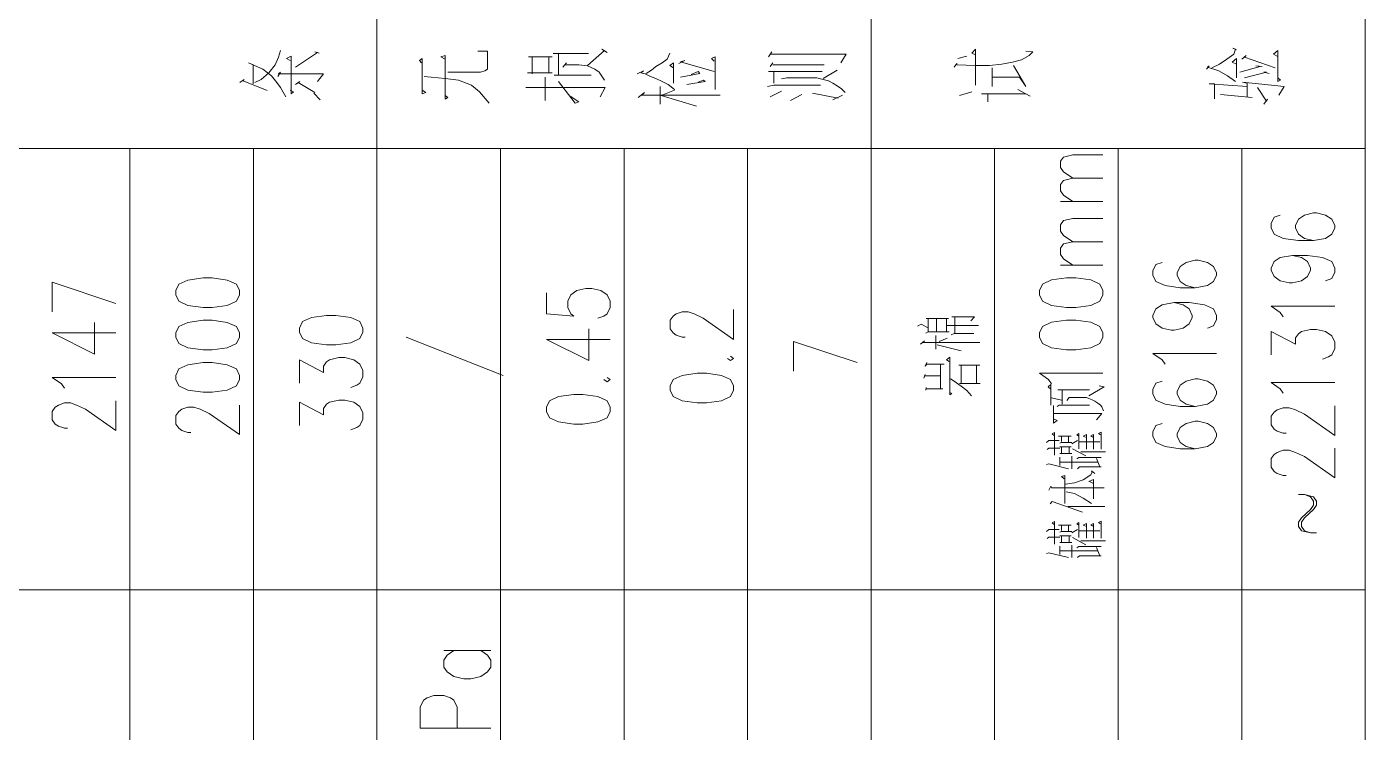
# Model space of a CAD drawing. Header units: millimetres. Extents: x 0 to 829, y 0 to 586.
# Drawn here: x 109.6 to 184.4, y 469.2 to 508.6 of the extents above; entities that cross this region are included whole.
import ezdxf

# ---------------------------------------------------------------- set-up
doc = ezdxf.new("R2010")
doc.units = ezdxf.units.MM

msp = doc.modelspace()

# ---------------------------------------------------------------- linework, layer by layer
at = {"color": 0, "lineweight": 0}
for points in [[(129.155472, 575.772139), (129.155472, 427.887694)], [(156.760333, 575.772139), (156.760333, 501.829917)], [(184.365194, 575.772139), (184.365194, 427.887694)], [(122.336278, 505.512917), (122.682, 505.685778), (123.122972, 506.06325), (123.468694, 506.511278), (123.66625, 506.927556), (123.765028, 507.305028)], [(124.308306, 505.096639), (124.505861, 504.994333), (124.357694, 504.892028), (124.357694, 506.994583), (124.11075, 506.857), (124.308306, 506.754694)], [(124.604639, 506.373694), (125.835833, 507.202722), (125.687667, 507.238), (125.934611, 507.167444)], [(132.969, 504.786194), (133.117167, 504.683889), (132.969, 504.581583), (132.969, 507.029861), (132.722056, 506.962833), (132.969, 506.82525)], [(133.117167, 506.098528), (134.941028, 506.098528), (135.187972, 506.169083), (135.336139, 506.271389), (135.336139, 507.273278), (134.792861, 507.273278)], [(137.576278, 506.06325), (138.955639, 506.06325), (138.758083, 506.06325), (138.758083, 506.962833), (138.955639, 506.962833), (137.625667, 506.962833), (137.823222, 506.962833), (137.823222, 505.996222)], [(141.125222, 505.925667), (139.054417, 505.925667), (139.301361, 505.925667), (139.301361, 507.135694), (139.005028, 507.135694), (140.977056, 507.135694)], [(140.927667, 506.479528), (141.866056, 507.305028), (141.717889, 507.375583), (142.014222, 507.202722)], [(144.197917, 506.0315), (144.490722, 506.200833), (144.737667, 506.408972), (145.083389, 506.617111), (145.379722, 506.82525), (145.527889, 507.167444)], [(148.043194, 505.131917), (148.043194, 506.962833), (147.845639, 506.857), (147.993806, 506.719417)], [(151.027694, 506.962833), (151.22525, 507.238)], [(151.126472, 507.100417), (155.363333, 507.100417), (155.067, 506.617111)], [(161.409944, 506.373694), (161.558111, 506.581833), (161.558111, 506.511278), (162.595278, 506.479528), (163.381972, 506.479528), (164.073417, 506.546556), (164.662556, 506.652389), (165.156444, 506.789972), (165.600944, 507.029861), (165.7985, 507.238), (165.403389, 507.273278)], [(161.6075, 506.857), (162.101389, 506.994583)], [(162.595278, 505.375333), (162.595278, 507.375583), (162.397722, 507.167444), (162.595278, 507.065139)], [(175.792694, 506.341944), (176.233667, 506.546556), (176.628778, 506.82525), (177.023889, 507.100417), (177.122667, 507.375583), (176.9745, 507.446139), (177.172056, 507.340306)], [(177.468389, 506.82525), (177.715333, 507.029861), (177.616556, 506.927556), (179.341639, 506.341944)], [(179.489806, 505.788083), (179.637972, 505.6505), (179.489806, 505.579944), (179.489806, 507.305028), (179.242861, 507.100417), (179.440417, 506.994583)], [(122.2375, 505.442361), (122.2375, 506.511278), (121.990556, 506.617111), (122.780778, 506.271389), (123.271139, 505.890389), (123.567472, 505.512917), (123.765028, 505.23775), (124.061361, 504.719167)], [(131.688417, 505.096639), (131.885972, 504.959056), (131.688417, 504.892028), (131.688417, 506.857), (131.54025, 506.754694), (131.639028, 506.617111)], [(139.548306, 506.373694), (139.745861, 506.617111), (139.647083, 506.511278), (140.437306, 506.511278), (140.927667, 506.44425), (141.322778, 506.271389), (141.569722, 506.098528), (141.866056, 505.6505)], [(145.725444, 505.477639), (145.725444, 506.617111), (145.527889, 506.479528), (145.725444, 506.341944)], [(146.021778, 506.581833), (146.363972, 506.754694), (146.120556, 506.684139), (147.993806, 506.133806)], [(151.126472, 506.408972), (151.274639, 506.617111)], [(151.274639, 506.511278), (154.132139, 506.511278)], [(154.08275, 505.752806), (154.872972, 506.200833)], [(163.530139, 505.304778), (163.530139, 506.341944), (163.530139, 505.823361), (165.057667, 505.823361), (165.403389, 505.304778), (164.711944, 506.479528)], [(175.496361, 506.271389), (175.644528, 506.44425), (175.54575, 506.373694), (176.184278, 506.169083), (176.678167, 505.890389), (177.122667, 505.579944)], [(177.172056, 505.788083), (177.172056, 506.857), (176.925111, 506.652389), (177.172056, 506.546556)], [(177.369611, 506.098528), (178.502028, 506.408972), (178.255083, 506.44425), (178.600806, 506.408972)], [(121.496667, 505.512917), (121.743611, 505.685778), (121.694222, 505.615222), (123.027722, 505.064889)], [(123.616861, 505.858639), (123.765028, 506.098528), (123.66625, 505.996222), (126.181556, 505.996222), (125.835833, 505.579944)], [(124.604639, 505.407083), (124.851583, 505.579944), (124.752806, 505.512917), (125.687667, 504.959056)], [(131.787194, 505.858639), (132.969, 505.752806), (133.709833, 505.6505), (134.447139, 505.375333), (134.891639, 504.994333), (135.434917, 504.373444)], [(138.564056, 504.511028), (138.564056, 505.823361), (138.564056, 505.23775), (137.4775, 505.23775), (141.915444, 505.23775), (141.619111, 504.719167)], [(139.943417, 504.754444), (140.437306, 504.444), (140.23975, 504.373444), (139.301361, 505.579944)], [(143.704028, 505.996222), (144.04975, 506.169083), (143.901583, 506.06325), (144.148528, 505.996222), (144.441333, 505.858639), (144.737667, 505.752806), (145.083389, 505.579944), (145.429111, 505.407083), (145.774833, 505.131917)], [(146.120556, 505.823361), (147.203583, 506.0315), (147.104806, 506.133806), (146.709694, 505.960944)], [(146.46275, 505.407083), (147.499917, 505.579944), (147.401139, 505.6505), (147.104806, 505.548194)], [(151.027694, 506.133806), (154.033361, 506.133806)], [(151.3205, 505.477639), (151.3205, 506.133806)], [(151.765, 505.721056), (152.061333, 505.788083), (153.737028, 505.788083), (154.08275, 505.685778), (154.379083, 505.615222), (154.626028, 505.477639), (154.872972, 505.340056), (155.116389, 505.167194), (155.313944, 504.959056)], [(175.940861, 504.613333), (175.940861, 505.442361), (175.644528, 505.442361), (177.764722, 505.304778), (177.764722, 504.719167), (177.764722, 505.477639), (177.517778, 505.548194), (179.835528, 505.304778), (179.539194, 504.821472)], [(177.616556, 505.788083), (178.84775, 506.098528), (178.699583, 506.098528), (178.995917, 506.0315)], [(125.638278, 504.927306), (125.984, 504.546306)], [(143.753417, 504.683889), (144.099139, 504.959056), (143.950972, 504.821472), (148.336, 504.821472)], [(144.984611, 504.302889), (144.984611, 505.304778)], [(147.006028, 504.200583), (145.034, 504.786194), (145.774833, 505.096639)], [(150.978306, 505.304778), (151.3205, 505.375333), (153.934583, 505.375333)], [(151.126472, 504.719167), (151.765, 505.029611)], [(152.258889, 504.511028), (152.900944, 504.85675)], [(154.922361, 504.648611), (153.490083, 504.927306)], [(154.626028, 504.546306), (155.165778, 504.821472)], [(161.706278, 504.786194), (162.397722, 504.994333)], [(163.283194, 504.444), (163.283194, 504.892028), (162.937472, 504.892028), (165.403389, 504.892028), (165.650333, 504.754444), (164.958889, 505.131917)], [(176.283056, 504.85675), (178.057528, 504.683889)], [(178.699583, 504.302889), (178.897139, 504.581583), (178.84775, 504.47575), (178.353861, 505.23775)], [(32.536694, 501.829917), (184.365194, 501.829917)], [(115.351278, 501.829917), (115.351278, 427.887694)], [(122.255139, 501.829917), (122.255139, 427.887694)], [(136.055806, 501.829917), (136.055806, 427.887694)], [(142.959667, 501.829917), (142.959667, 427.887694)], [(149.86, 501.829917), (149.86, 427.887694)], [(156.760333, 501.829917), (156.760333, 427.887694)], [(163.660667, 501.829917), (163.660667, 427.887694)], [(170.564528, 501.829917), (170.564528, 427.887694)], [(177.464861, 501.829917), (177.464861, 427.887694)], [(168.024528, 500.175389), (167.516528, 500.528167), (167.347194, 500.764528), (167.347194, 501.120833), (167.516528, 501.357194), (168.024528, 501.477139), (169.714333, 501.477139)], [(168.024528, 498.873639), (167.516528, 499.226417), (167.347194, 499.462778), (167.347194, 499.819083), (167.516528, 500.055444), (168.024528, 500.175389), (169.714333, 500.175389)], [(169.714333, 498.873639), (167.347194, 498.873639)], [(179.616806, 498.118694), (179.281667, 497.99875), (179.112333, 497.642444), (179.112333, 497.406083), (179.281667, 497.053306), (179.786139, 496.816944), (180.632806, 496.697), (181.475944, 496.697), (182.153278, 496.816944), (182.491944, 497.053306), (182.661278, 497.406083), (182.661278, 497.526028), (182.491944, 497.878806), (182.153278, 498.118694), (181.645278, 498.235111), (181.475944, 498.235111), (180.971472, 498.118694), (180.632806, 497.878806), (180.463472, 497.526028), (180.463472, 497.406083), (180.632806, 497.053306), (180.971472, 496.816944), (181.475944, 496.697)], [(168.024528, 496.626444), (167.516528, 496.979222), (167.347194, 497.215583), (167.347194, 497.571889), (167.516528, 497.80825), (168.024528, 497.924667), (169.714333, 497.924667)], [(168.024528, 495.324694), (167.516528, 495.677472), (167.347194, 495.913833), (167.347194, 496.270139), (167.516528, 496.5065), (168.024528, 496.626444), (169.714333, 496.626444)], [(180.294139, 495.867972), (180.802139, 495.751556), (181.140806, 495.515194), (181.306611, 495.158889), (181.306611, 495.042472), (181.140806, 494.686167), (180.802139, 494.449806), (180.294139, 494.329861), (180.124806, 494.329861), (179.616806, 494.449806), (179.281667, 494.686167), (179.112333, 495.042472), (179.112333, 495.158889), (179.281667, 495.515194), (179.616806, 495.751556), (180.294139, 495.867972), (181.140806, 495.867972), (181.983944, 495.751556), (182.491944, 495.515194), (182.661278, 495.158889), (182.661278, 494.922528), (182.491944, 494.566222), (182.153278, 494.449806)], [(169.714333, 495.324694), (167.347194, 495.324694)], [(173.012806, 495.476389), (172.674139, 495.356444), (172.504806, 495.000139), (172.504806, 494.763778), (172.674139, 494.411), (173.182139, 494.174639), (174.025278, 494.054694), (174.871944, 494.054694), (175.549278, 494.174639), (175.884417, 494.411), (176.05375, 494.763778), (176.05375, 494.883722), (175.884417, 495.2365), (175.549278, 495.476389), (175.041278, 495.592806), (174.871944, 495.592806), (174.363944, 495.476389), (174.025278, 495.2365), (173.855944, 494.883722), (173.855944, 494.763778), (174.025278, 494.411), (174.363944, 494.174639), (174.871944, 494.054694)], [(111.022694, 492.714139), (111.022694, 494.372194), (114.571639, 493.186861)], [(138.631083, 493.779528), (138.631083, 492.594194), (140.151556, 492.477778), (139.982222, 492.594194), (139.812889, 492.9505), (139.812889, 493.306806), (139.982222, 493.659583), (140.320889, 493.895944), (140.825361, 494.015889), (141.164028, 494.015889), (141.672028, 493.895944), (142.010694, 493.659583), (142.180028, 493.306806), (142.180028, 492.9505), (142.010694, 492.594194), (141.841361, 492.477778), (141.502694, 492.357833)], [(146.374556, 491.295972), (146.205222, 491.295972), (145.870083, 491.412389), (145.70075, 491.532333), (145.531417, 491.768694), (145.531417, 492.241417), (145.70075, 492.477778), (145.870083, 492.594194), (146.205222, 492.714139), (146.543889, 492.714139), (146.882556, 492.594194), (147.390556, 492.357833), (149.080361, 491.176028), (149.080361, 492.834083)], [(173.690139, 493.225667), (174.194611, 493.10925), (174.533278, 492.872889), (174.702611, 492.516583), (174.702611, 492.400167), (174.533278, 492.043861), (174.194611, 491.8075), (173.690139, 491.687556), (173.520806, 491.687556), (173.012806, 491.8075), (172.674139, 492.043861), (172.504806, 492.400167), (172.504806, 492.516583), (172.674139, 492.872889), (173.012806, 493.10925), (173.690139, 493.225667), (174.533278, 493.225667), (175.379944, 493.10925), (175.884417, 492.872889), (176.05375, 492.516583), (176.05375, 492.280222), (175.884417, 491.923917), (175.549278, 491.8075)], [(179.786139, 492.438972), (179.616806, 492.675333), (179.112333, 493.028111), (182.661278, 493.028111)], [(111.022694, 491.532333), (113.389833, 490.347), (113.389833, 492.121472)], [(159.349722, 491.920389), (159.564917, 492.019167), (159.917694, 491.846306)], [(159.811861, 491.52175), (159.952972, 491.595833), (161.127722, 491.595833), (160.983083, 491.595833), (160.983083, 492.340194), (161.088917, 492.340194), (159.847139, 492.340194), (159.952972, 492.340194), (159.952972, 491.595833), (160.415111, 491.595833), (160.415111, 492.340194)], [(161.233556, 491.422972), (161.409944, 491.497056), (162.510611, 491.497056), (161.445222, 491.497056), (161.445222, 492.4425), (161.268833, 492.4425), (162.545889, 492.4425), (162.334222, 492.216722)], [(111.022694, 491.532333), (114.571639, 491.532333)], [(130.799417, 491.295972), (136.2075, 489.165194)], [(138.631083, 491.176028), (140.994694, 489.994222), (140.994694, 491.768694)], [(159.529639, 490.900861), (159.741306, 491.098417), (159.67075, 490.999639), (162.828111, 490.999639), (160.379833, 490.999639), (160.379833, 490.625694), (160.379833, 491.398278)], [(160.55975, 491.049028), (161.018361, 491.246583)], [(160.983083, 491.945083), (162.757556, 491.945083)], [(179.112333, 490.308194), (179.112333, 491.609944), (180.463472, 490.900861), (180.463472, 491.253639), (180.632806, 491.49), (180.802139, 491.609944), (181.306611, 491.729889), (181.645278, 491.729889), (182.153278, 491.609944), (182.491944, 491.373583), (182.661278, 491.017278), (182.661278, 490.6645), (182.491944, 490.308194), (182.322611, 490.191778), (181.983944, 490.071833)], [(138.631083, 491.176028), (142.180028, 491.176028)], [(152.43175, 489.401556), (152.43175, 491.059611), (155.980694, 489.874278)], [(161.801528, 490.526917), (160.450389, 490.876167)], [(124.826889, 488.731278), (124.826889, 490.033028), (126.178028, 489.323944), (126.178028, 489.676722), (126.347361, 489.913083), (126.516694, 490.033028), (127.024694, 490.152972), (127.363361, 490.152972), (127.867833, 490.033028), (128.2065, 489.796667), (128.375833, 489.440361), (128.375833, 489.087583), (128.2065, 488.731278), (128.037167, 488.614861), (127.6985, 488.494917)], [(148.741694, 490.110639), (148.911028, 489.994222), (149.080361, 490.110639), (148.911028, 490.230583)], [(159.811861, 488.343222), (159.847139, 488.491389), (159.847139, 488.417306), (160.771417, 488.417306), (160.630306, 488.417306), (160.630306, 489.782556), (160.841972, 489.782556), (159.882417, 489.782556), (159.776583, 489.683778), (159.882417, 489.881333)], [(161.163, 488.216222), (161.268833, 488.142139), (161.163, 488.068056), (161.163, 490.181194), (160.983083, 490.0295), (161.127722, 489.930722)], [(161.692167, 488.713639), (162.863389, 488.713639), (162.651722, 488.713639), (162.651722, 489.733167), (162.828111, 489.733167), (161.656889, 489.733167), (161.801528, 489.733167), (161.801528, 488.688944)], [(173.182139, 489.796667), (173.012806, 490.033028), (172.504806, 490.385806), (176.05375, 490.385806)], [(111.700028, 488.456111), (111.530694, 488.692472), (111.022694, 489.04525), (114.571639, 489.04525)], [(141.841361, 488.928833), (142.010694, 488.808889), (142.180028, 488.928833), (142.010694, 489.04525)], [(159.706028, 489.0135), (159.776583, 489.211056), (159.741306, 489.136972), (160.630306, 489.136972)], [(166.839194, 488.699528), (166.669861, 488.935889), (166.165389, 489.288667), (169.714333, 489.288667)], [(161.198278, 488.964111), (161.409944, 488.837111), (161.801528, 488.565472), (162.119028, 488.315), (162.3695, 488.018667)], [(166.803917, 487.507139), (166.803917, 488.650139), (166.659278, 488.523139), (166.803917, 488.399667)], [(167.191972, 488.350278), (168.966444, 488.350278)], [(167.442444, 487.556528), (167.442444, 488.374972)], [(168.931167, 488.025722), (169.784889, 488.523139), (169.499139, 488.572528)], [(173.012806, 488.847694), (172.674139, 488.731278), (172.504806, 488.374972), (172.504806, 488.138611), (172.674139, 487.785833), (173.182139, 487.549472), (174.025278, 487.429528), (174.871944, 487.429528), (175.549278, 487.549472), (175.884417, 487.785833), (176.05375, 488.138611), (176.05375, 488.258556), (175.884417, 488.611333), (175.549278, 488.847694), (175.041278, 488.967639), (174.871944, 488.967639), (174.363944, 488.847694), (174.025278, 488.611333), (173.855944, 488.258556), (173.855944, 488.138611), (174.025278, 487.785833), (174.363944, 487.549472), (174.871944, 487.429528)], [(179.786139, 488.177417), (179.616806, 488.417306), (179.112333, 488.770083), (182.661278, 488.770083)], [(111.869361, 486.208917), (111.700028, 486.208917), (111.361361, 486.325333), (111.192028, 486.445278), (111.022694, 486.681639), (111.022694, 487.154361), (111.192028, 487.390722), (111.361361, 487.507139), (111.700028, 487.627083), (112.038694, 487.627083), (112.377361, 487.507139), (112.881833, 487.270778), (114.571639, 486.088972), (114.571639, 487.7435)], [(118.769694, 485.969028), (118.600361, 485.969028), (118.261694, 486.088972), (118.095889, 486.208917), (117.926556, 486.445278), (117.926556, 486.918), (118.095889, 487.154361), (118.261694, 487.270778), (118.600361, 487.390722), (118.939028, 487.390722), (119.277694, 487.270778), (119.785694, 487.034417), (121.4755, 485.852611), (121.4755, 487.507139)], [(124.826889, 486.364139), (124.826889, 487.665889), (126.178028, 486.956806), (126.178028, 487.313111), (126.347361, 487.549472), (126.516694, 487.665889), (127.024694, 487.785833), (127.363361, 487.785833), (127.867833, 487.665889), (128.2065, 487.429528), (128.375833, 487.07675), (128.375833, 486.720444), (128.2065, 486.364139), (128.037167, 486.247722), (127.6985, 486.127778)], [(166.839194, 487.90225), (167.407167, 487.778778)], [(167.156694, 487.429528), (167.262528, 487.507139), (168.966444, 487.507139)], [(167.689389, 487.754083), (167.8305, 487.926944), (168.790056, 487.926944), (168.931167, 487.877556), (169.111083, 487.803472), (169.252194, 487.729389), (169.428583, 487.605917), (169.569694, 487.507139), (169.643778, 487.404833), (169.749611, 487.182583)], [(166.945028, 486.734556), (167.156694, 486.635778), (166.945028, 486.487611), (166.945028, 487.482444)], [(166.945028, 487.034417), (169.643778, 487.034417), (169.358028, 486.685167)], [(179.955472, 485.930222), (179.786139, 485.930222), (179.447472, 486.050167), (179.281667, 486.166583), (179.112333, 486.402944), (179.112333, 486.879194), (179.281667, 487.115556), (179.447472, 487.231972), (179.786139, 487.351917), (180.124806, 487.351917), (180.463472, 487.231972), (180.971472, 486.995611), (182.661278, 485.813806), (182.661278, 487.468333)], [(169.6085, 485.04475), (169.6085, 485.990194), (169.463861, 485.916111), (169.569694, 485.842028)], [(173.012806, 486.484083), (172.674139, 486.364139), (172.504806, 486.011361), (172.504806, 485.775), (172.674139, 485.418694), (173.182139, 485.182333), (174.025278, 485.062389), (174.871944, 485.062389), (175.549278, 485.182333), (175.884417, 485.418694), (176.05375, 485.775), (176.05375, 485.891417), (175.884417, 486.247722), (175.549278, 486.484083), (175.041278, 486.6005), (174.871944, 486.6005), (174.363944, 486.484083), (174.025278, 486.247722), (173.855944, 485.891417), (173.855944, 485.775), (174.025278, 485.418694), (174.363944, 485.182333), (174.871944, 485.062389)], [(166.553444, 485.418694), (166.698083, 485.517472), (167.262528, 485.517472)], [(167.015583, 484.699028), (167.015583, 485.9655), (166.874472, 485.891417), (167.015583, 485.792639)], [(167.22725, 485.767944), (167.939861, 485.767944)], [(167.301333, 485.369306), (167.371889, 485.418694), (167.975139, 485.418694)], [(167.407167, 485.468083), (167.407167, 485.767944)], [(167.795222, 485.443389), (167.795222, 485.767944)], [(167.975139, 485.344611), (168.292639, 485.517472)], [(168.363194, 485.069444), (168.363194, 485.916111), (168.257361, 485.842028), (168.363194, 485.767944)], [(168.363194, 485.443389), (169.534417, 485.443389)], [(168.790056, 485.04475), (168.790056, 485.866722), (168.613667, 485.767944), (168.790056, 485.690333)], [(169.181639, 485.04475), (169.181639, 485.866722), (169.040528, 485.792639), (169.146361, 485.715028)], [(166.588722, 485.020056), (166.698083, 485.094139), (167.301333, 485.094139)], [(167.301333, 485.17175), (167.939861, 485.17175)], [(167.301333, 484.797806), (167.975139, 484.797806)], [(167.301333, 484.127528), (167.301333, 484.60025)], [(167.407167, 484.797806), (167.407167, 485.147056)], [(167.8305, 484.797806), (167.8305, 485.17175)], [(167.975139, 483.951139), (167.975139, 484.649639)], [(168.010417, 485.069444), (168.754778, 484.674333)], [(168.257361, 484.497944), (168.363194, 484.575556), (169.6085, 484.575556)], [(168.472556, 484.896583), (169.855444, 484.896583)], [(169.534417, 484.053444), (169.358028, 484.522639)], [(179.955472, 483.566611), (179.786139, 483.566611), (179.447472, 483.683028), (179.281667, 483.802972), (179.112333, 484.039333), (179.112333, 484.512056), (179.281667, 484.748417), (179.447472, 484.864833), (179.786139, 484.984778), (180.124806, 484.984778), (180.463472, 484.864833), (180.971472, 484.628472), (182.661278, 483.446667), (182.661278, 485.101194)], [(166.553444, 484.176917), (166.698083, 484.226306), (167.795222, 483.951139)], [(167.336611, 484.325083), (169.428583, 484.325083)], [(167.618833, 483.083306), (168.11625, 483.157389), (168.613667, 483.33025), (169.040528, 483.605417), (169.111083, 483.778278), (169.075806, 483.827667), (169.252194, 483.6795)], [(168.292639, 483.951139), (168.398472, 484.053444), (169.6085, 484.053444)], [(167.583556, 482.014389), (167.583556, 483.580722), (167.407167, 483.506639), (167.548278, 483.379639)], [(169.181639, 482.264861), (169.181639, 483.354944), (168.931167, 483.231472)], [(168.966444, 483.231472), (169.181639, 483.132694)], [(166.698083, 482.75875), (166.803917, 482.984528), (166.839194, 482.88575), (169.784889, 482.88575)], [(167.654111, 482.659972), (168.11625, 482.561194), (168.613667, 482.31425), (169.075806, 482.014389)], [(181.645278, 480.370444), (181.306611, 480.370444), (180.802139, 480.490389), (180.632806, 480.72675), (180.632806, 480.963111), (180.802139, 481.199472), (181.306611, 481.672194), (181.475944, 481.908556), (181.475944, 482.144917), (181.306611, 482.381278), (180.971472, 482.501222)], [(181.306611, 480.370444), (180.971472, 480.490389), (180.802139, 480.72675), (180.802139, 480.963111), (180.971472, 481.199472), (181.475944, 481.672194), (181.645278, 481.908556), (181.645278, 482.144917), (181.475944, 482.381278), (180.971472, 482.501222), (180.632806, 482.501222)], [(166.768639, 481.989694), (166.874472, 482.113167), (168.578389, 481.516972)], [(167.759944, 481.841528), (169.820167, 481.841528)], [(167.015583, 479.728389), (167.015583, 480.994861), (166.874472, 480.920778), (167.015583, 480.822)], [(167.22725, 480.797306), (167.939861, 480.797306)], [(167.407167, 480.500972), (167.407167, 480.797306)], [(167.795222, 480.47275), (167.795222, 480.797306)], [(168.363194, 480.102333), (168.363194, 480.945472), (168.257361, 480.871389), (168.363194, 480.797306)], [(168.790056, 480.077639), (168.790056, 480.896083), (168.613667, 480.797306), (168.790056, 480.723222)], [(169.181639, 480.077639), (169.181639, 480.896083), (169.040528, 480.822), (169.146361, 480.747917)], [(169.6085, 480.077639), (169.6085, 481.019556), (169.463861, 480.945472), (169.569694, 480.871389)], [(166.553444, 480.448056), (166.698083, 480.550361), (167.262528, 480.550361)], [(166.588722, 480.052944), (166.698083, 480.127028), (167.301333, 480.127028)], [(167.301333, 480.398667), (167.371889, 480.448056), (167.975139, 480.448056)], [(167.301333, 480.201111), (167.939861, 480.201111)], [(167.407167, 479.827167), (167.407167, 480.176417)], [(167.8305, 479.827167), (167.8305, 480.201111)], [(167.975139, 480.373972), (168.292639, 480.550361)], [(168.010417, 480.102333), (168.754778, 479.703694)], [(168.363194, 480.47275), (169.534417, 480.47275)], [(167.301333, 479.827167), (167.975139, 479.827167)], [(167.301333, 479.156889), (167.301333, 479.629611)], [(167.336611, 479.357972), (169.428583, 479.357972)], [(167.975139, 478.984028), (167.975139, 479.679)], [(168.257361, 479.530833), (168.363194, 479.604917), (169.6085, 479.604917)], [(168.472556, 479.929472), (169.855444, 479.929472)], [(169.534417, 479.082806), (169.358028, 479.555528)], [(166.553444, 479.206278), (166.698083, 479.255667), (167.795222, 478.984028)], [(168.292639, 478.984028), (168.398472, 479.082806), (169.6085, 479.082806)], [(39.437028, 477.181333), (184.365194, 477.181333)], [(132.894917, 473.791139), (135.523111, 473.791139)], [(133.459361, 473.791139), (133.081889, 473.530083), (132.894917, 473.2655), (132.894917, 472.870389), (133.081889, 472.609333), (133.459361, 472.34475), (134.020278, 472.214222), (134.39775, 472.214222), (134.958667, 472.34475), (135.336139, 472.609333), (135.523111, 472.870389), (135.523111, 473.2655), (135.336139, 473.530083), (134.958667, 473.791139)], [(135.523111, 469.451972), (131.579056, 469.451972), (131.579056, 470.637306), (131.766028, 471.032417), (131.956528, 471.162944), (132.330472, 471.293472), (132.894917, 471.293472), (133.268861, 471.162944), (133.459361, 471.032417), (133.646333, 470.637306), (133.646333, 469.451972)]]:
    msp.add_lwpolyline(points, dxfattribs=at)
for points in [[(117.926556, 493.659583), (118.095889, 493.306806), (118.600361, 493.070444), (119.447028, 492.9505), (119.955028, 492.9505), (120.798167, 493.070444), (121.306167, 493.306806), (121.4755, 493.659583), (121.4755, 493.895944), (121.306167, 494.25225), (120.798167, 494.488611), (119.955028, 494.608556), (119.447028, 494.608556), (118.600361, 494.488611), (118.095889, 494.25225), (117.926556, 493.895944)], [(166.165389, 493.666639), (166.334722, 493.313861), (166.839194, 493.073972), (167.685861, 492.957556), (168.193861, 492.957556), (169.037, 493.073972), (169.545, 493.313861), (169.714333, 493.666639), (169.714333, 493.903), (169.545, 494.259306), (169.037, 494.495667), (168.193861, 494.612083), (167.685861, 494.612083), (166.839194, 494.495667), (166.334722, 494.259306), (166.165389, 493.903)], [(117.926556, 491.295972), (118.095889, 490.939667), (118.600361, 490.703306), (119.447028, 490.583361), (119.955028, 490.583361), (120.798167, 490.703306), (121.306167, 490.939667), (121.4755, 491.295972), (121.4755, 491.532333), (121.306167, 491.885111), (120.798167, 492.121472), (119.955028, 492.241417), (119.447028, 492.241417), (118.600361, 492.121472), (118.095889, 491.885111), (117.926556, 491.532333)], [(124.826889, 491.571139), (124.996222, 491.214833), (125.504222, 490.978472), (126.347361, 490.862056), (126.855361, 490.862056), (127.6985, 490.978472), (128.2065, 491.214833), (128.375833, 491.571139), (128.375833, 491.8075), (128.2065, 492.163806), (127.6985, 492.400167), (126.855361, 492.516583), (126.347361, 492.516583), (125.504222, 492.400167), (124.996222, 492.163806), (124.826889, 491.8075)], [(166.165389, 491.2995), (166.334722, 490.946722), (166.839194, 490.710361), (167.685861, 490.590417), (168.193861, 490.590417), (169.037, 490.710361), (169.545, 490.946722), (169.714333, 491.2995), (169.714333, 491.535861), (169.545, 491.892167), (169.037, 492.128528), (168.193861, 492.248472), (167.685861, 492.248472), (166.839194, 492.128528), (166.334722, 491.892167), (166.165389, 491.535861)], [(117.926556, 488.928833), (118.095889, 488.572528), (118.600361, 488.336167), (119.447028, 488.21975), (119.955028, 488.21975), (120.798167, 488.336167), (121.306167, 488.572528), (121.4755, 488.928833), (121.4755, 489.165194), (121.306167, 489.5215), (120.798167, 489.757861), (119.955028, 489.874278), (119.447028, 489.874278), (118.600361, 489.757861), (118.095889, 489.5215), (117.926556, 489.165194)], [(145.531417, 488.336167), (145.70075, 487.983389), (146.205222, 487.7435), (147.051889, 487.627083), (147.559889, 487.627083), (148.403028, 487.7435), (148.911028, 487.983389), (149.080361, 488.336167), (149.080361, 488.572528), (148.911028, 488.928833), (148.403028, 489.165194), (147.559889, 489.281611), (147.051889, 489.281611), (146.205222, 489.165194), (145.70075, 488.928833), (145.531417, 488.572528)], [(138.631083, 487.154361), (138.796889, 486.798056), (139.304889, 486.561694), (140.151556, 486.445278), (140.656028, 486.445278), (141.502694, 486.561694), (142.010694, 486.798056), (142.180028, 487.154361), (142.180028, 487.390722), (142.010694, 487.7435), (141.502694, 487.983389), (140.656028, 488.099806), (140.151556, 488.099806), (139.304889, 487.983389), (138.796889, 487.7435), (138.631083, 487.390722)]]:
    msp.add_lwpolyline(points, close=True, dxfattribs=at)

doc.saveas('drawing.dxf')
